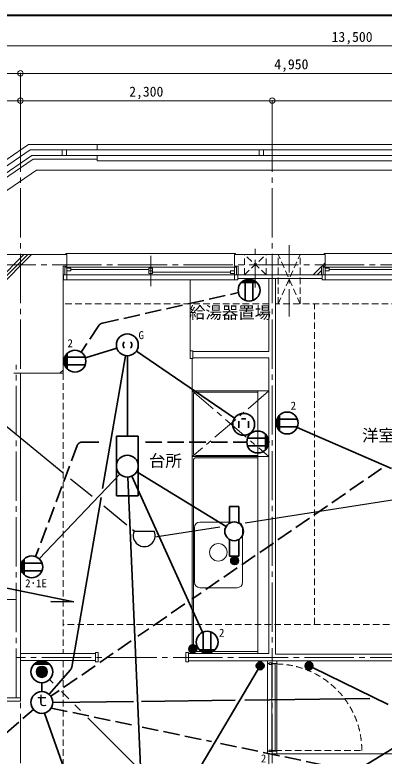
# Model space of a CAD drawing. Units: millimetres at full size, sheet at 1:50; details may follow other scales. Extents: x -9674 to 9699, y -6794 to 6791.
# Drawn here: x -3056 to 317, y 20 to 6791 of the extents above; entities that cross this region are included whole.
import ezdxf
from ezdxf.enums import TextEntityAlignment as Align

# ---------------------------------------------------------------- set-up
doc = ezdxf.new("R2010")
doc.units = ezdxf.units.MM
doc.header["$LTSCALE"] = 50
doc.header["$PDMODE"] = 32
doc.header["$PDSIZE"] = 50
for name, pattern in [('CHAIN1', [8, 5, -1, 1, -1]), ('CHAIN2', [12, 9, -1, 1, -1]), ('DASHED1', [1.8, 1.2, -0.6]), ('DASHED3', [4, 3, -1])]:
    doc.linetypes.add(name, pattern=pattern)
for name, color, linetype, lineweight in [('0-0_図面枠', 7, 'Continuous', 9), ('1-0_芯', 134, 'CHAIN2', 9), ('1-1_躯体', 134, 'Continuous', 9), ('1-2_間仕切', 134, 'Continuous', 9), ('1-3_建具', 134, 'Continuous', 9), ('1-4_仕上げ', 134, 'Continuous', 9), ('1-5_設備', 134, 'Continuous', 9), ('1-6_ﾊﾞﾙｺﾆｰ・階段', 134, 'Continuous', 9), ('1-7_その他', 134, 'DASHED1', 9), ('1-8_ハッチ', 134, 'Continuous', 9), ('1-B_寸法', 134, 'Continuous', 9), ('1-C_梁', 134, 'DASHED1', 9), ('2-0_芯', 2, 'Continuous', 35), ('2-E', 2, 'Continuous', 35), ('3-3', 1, 'Continuous', 25), ('3-E', 3, 'Continuous', 35)]:
    doc.layers.add(name, color=color, linetype=linetype, lineweight=lineweight)
doc.layers.add('1-A_文字', color=134, linetype='Continuous')
doc.styles.add('ＭＳ ゴシック', font='')
doc.styles.get('ＭＳ ゴシック').set_extended_font_data('MS Gothic')

msp = doc.modelspace()

# ---------------------------------------------------------------- linework, layer by layer
at = {"layer": '0-0_図面枠'}
for p, q in [((9698.92, 6791.43), (-9673.92, 6791.43)), ((9697.16, 6789.66), (-9672.16, 6789.66)), ((9695.4, 6787.9), (-9670.4, 6787.9)), ((-9668.64, 6786.14), (9693.64, 6786.14)), ((9691.87, 6784.38), (-9666.87, 6784.38)), ((9690.11, 6782.61), (-9665.11, 6782.61)), ((9688.35, 6780.85), (-9663.35, 6780.85))]:
    msp.add_line(p, q, dxfattribs=at)
at = {"layer": '1-0_芯'}
for p, q in [((-3005.42, -3643.11), (-3005.42, 5756.89)), ((-705.42, -3643.11), (-705.42, 5756.89)), ((-8715.42, 4506.89), (8439.58, 4506.89)), ((-3044.42, 551.89), (-3044.42, 3593.08)), ((-3965.42, 1451.89), (-3044.42, 1451.89)), ((8439.58, 921.89), (-3044.42, 921.89)), ((-8715.42, 551.89), (-3005.42, 551.89))]:
    msp.add_line(p, q, dxfattribs=at)
at = {"layer": '1-1_躯体'}
for p, q in [((-1050.42, 4496.89), (-1050.42, 4601.89)), ((-220.42, 4601.89), (-1050.42, 4601.89)), ((-220.42, 4496.89), (-220.42, 4601.89)), ((-1015.42, 4496.89), (-1050.42, 4496.89)), ((-1015.42, 4496.89), (-1015.42, 4416.89)), ((-255.42, 4496.89), (-220.42, 4496.89)), ((-255.42, 4496.89), (-255.42, 4416.89)), ((-1015.42, 4416.89), (-255.42, 4416.89)), ((-3065.42, 3516.89), (-2615.42, 3516.89))]:
    msp.add_line(p, q, dxfattribs=at)
for points in [[(-2580.42, 4496.89), (-2580.42, 4601.89), (-7115.42, 4601.89)], [(-2615.42, 3516.89), (-2615.42, 4496.89), (-2580.42, 4496.89)]]:
    msp.add_lwpolyline(points, dxfattribs=at)
at = {"layer": '1-2_間仕切'}
for p, q in [((-735.42, 3716.89), (-735.42, 4381.89)), ((-675.42, 951.89), (-675.42, 4381.89)), ((-1430.42, 3716.89), (-735.42, 3716.89)), ((-1430.42, 3656.89), (-735.42, 3656.89)), ((-735.42, 957.89), (-735.42, 3656.89)), ((-3005.42, 3516.89), (-3005.42, 957.89)), ((-2319.42, 957.89), (-3005.42, 957.89)), ((-735.42, 957.89), (-1469.42, 957.89)), ((684.58, 951.89), (-675.42, 951.89)), ((-2319.42, 892.89), (-3005.42, 892.89)), ((-3005.42, 892.89), (-3005.42, 521.89)), ((684.58, 890.89), (-1469.42, 890.89)), ((-3995.42, 521.89), (-3005.42, 521.89)), ((-735.42, -2803.11), (-735.42, 40.89)), ((634.58, 41.89), (-662.92, 41.89))]:
    msp.add_line(p, q, dxfattribs=at)
at = {"layer": '1-3_建具'}
for p, q in [((-2590.42, 4601.89), (-2590.42, 4611.89)), ((-2590.42, 4611.89), (-1040.42, 4611.89)), ((-1040.42, 4601.89), (-1040.42, 4611.89)), ((-230.42, 4601.89), (-230.42, 4611.89)), ((-230.42, 4611.89), (1519.58, 4611.89)), ((-1815.42, 4590.37), (-1815.42, 4313.41)), ((-2600.42, 4486.89), (-2565.42, 4486.89)), ((-2600.42, 4486.89), (-2600.42, 4416.89)), ((-2580.42, 4416.89), (-2580.42, 4486.89)), ((-2545.42, 4475.89), (-2580.42, 4475.89)), ((-1065.42, 4486.89), (-2565.42, 4486.89)), ((-2545.42, 4475.89), (-2545.42, 4451.89)), ((-1832.92, 4427.89), (-1832.92, 4475.89)), ((-1797.92, 4475.89), (-1832.92, 4475.89)), ((-1797.92, 4427.89), (-1797.92, 4475.89)), ((-1030.42, 4486.89), (-1065.42, 4486.89)), ((-1050.42, 4416.89), (-1050.42, 4486.89)), ((-1030.42, 4486.89), (-1030.42, 4416.89)), ((-240.42, 4486.89), (-205.42, 4486.89)), ((-240.42, 4486.89), (-240.42, 4416.89)), ((-220.42, 4416.89), (-220.42, 4486.89)), ((-185.42, 4475.89), (-220.42, 4475.89)), ((1494.58, 4486.89), (-205.42, 4486.89)), ((-185.42, 4475.89), (-185.42, 4451.89)), ((-2610.42, 4416.89), (-2580.42, 4416.89)), ((-2610.42, 4369.89), (-2610.42, 4416.89)), ((-2545.42, 4451.89), (-2580.42, 4451.89)), ((-2580.42, 4369.89), (-2580.42, 4416.89)), ((-2565.42, 4416.89), (-2580.42, 4416.89)), ((-1065.42, 4416.89), (-2565.42, 4416.89)), ((-1832.92, 4463.89), (-2545.42, 4463.89)), ((-1797.92, 4451.89), (-1832.92, 4451.89)), ((-1797.92, 4427.89), (-1832.92, 4427.89)), ((-1085.42, 4439.89), (-1797.92, 4439.89)), ((-1085.42, 4451.89), (-1050.42, 4451.89)), ((-1085.42, 4427.89), (-1085.42, 4451.89)), ((-1085.42, 4427.89), (-1050.42, 4427.89)), ((-1065.42, 4416.89), (-1050.42, 4416.89)), ((-1020.42, 4416.89), (-1050.42, 4416.89)), ((-1050.42, 4369.89), (-1050.42, 4416.89)), ((-1020.42, 4369.89), (-1020.42, 4416.89)), ((-250.42, 4416.89), (-220.42, 4416.89)), ((-250.42, 4369.89), (-250.42, 4416.89)), ((-185.42, 4451.89), (-220.42, 4451.89)), ((-205.42, 4416.89), (-220.42, 4416.89)), ((1494.58, 4416.89), (-205.42, 4416.89)), ((627.08, 4463.89), (-185.42, 4463.89)), ((-2610.42, 4369.89), (-2610.42, 4370.93)), ((-2610.42, 4369.89), (-2580.42, 4369.89)), ((-2580.42, 4369.89), (-1050.42, 4369.89)), ((-1020.42, 4369.89), (-1050.42, 4369.89)), ((-1020.42, 4369.89), (-1020.42, 4370.93)), ((-250.42, 4369.89), (-250.42, 4370.93)), ((-220.42, 4369.89), (1509.58, 4369.89)), ((-1455.42, 3721.89), (-1430.42, 3721.89)), ((-1455.42, 3651.89), (-1455.42, 3721.89)), ((-2319.42, 882.89), (-2319.42, 967.89)), ((-1494.42, 882.89), (-1494.42, 967.89)), ((-2294.42, 882.89), (-2319.42, 882.89)), ((-1469.42, 882.89), (-1494.42, 882.89)), ((-747.92, 890.89), (-747.92, 866.89)), ((-662.92, 890.89), (-662.92, 866.89)), ((-732.92, 866.89), (-747.92, 866.89)), ((-747.92, 65.89), (-747.92, 866.89)), ((-732.92, 856.89), (-732.92, 871.89)), ((-732.92, 871.89), (-712.92, 871.89)), ((-712.92, 856.89), (-732.92, 856.89)), ((-712.92, 871.89), (-712.92, 856.89)), ((-712.92, 866.89), (-662.92, 866.89)), ((-707.92, 861.89), (-677.92, 861.89)), ((-707.92, 70.89), (-707.92, 861.89)), ((-677.92, 861.89), (-677.92, 70.89)), ((-662.92, 866.89), (-662.92, 65.89)), ((-712.92, 75.89), (-732.92, 75.89)), ((-732.92, 60.89), (-732.92, 75.89)), ((-712.92, 60.89), (-712.92, 75.89)), ((-677.92, 70.89), (-707.92, 70.89)), ((-747.92, 65.89), (-747.92, 40.89)), ((-732.92, 65.89), (-747.92, 65.89)), ((-712.92, 60.89), (-732.92, 60.89)), ((-712.92, 65.89), (-662.92, 65.89))]:
    msp.add_line(p, q, dxfattribs=at)
at = {"layer": '1-3_建具', "linetype": 'DASHED1'}
msp.add_line((-677.92, 70.89), (113.08, 70.89), dxfattribs=at)
at = {"layer": '1-3_建具'}
for points in [[(-250.42, 4369.89), (-220.42, 4369.89), (-220.42, 4416.89)], [(-1455.42, 3651.89), (-1430.42, 3651.89), (-1430.42, 3721.89)], [(-2294.42, 882.89), (-2294.42, 967.89), (-2319.42, 967.89)], [(-1469.42, 882.89), (-1469.42, 967.89), (-1494.42, 967.89)], [(-662.92, 65.89), (-662.92, 40.89), (-747.92, 40.89)]]:
    msp.add_lwpolyline(points, dxfattribs=at)
at = {"layer": '1-3_建具', "linetype": 'DASHED1'}
msp.add_arc((-677.92, 70.89), 791, 0, 90, dxfattribs=at)
at = {"layer": '1-4_仕上げ'}
msp.add_line((-1455.42, 3721.89), (-1455.42, 4369.89), dxfattribs=at)
at = {"layer": '1-5_設備'}
for p, q in [((-1435.42, 3651.89), (-1435.42, 965.89)), ((-1435.42, 3355.89), (-735.42, 3355.89)), ((-1425.42, 3320.89), (-1425.42, 2790.89)), ((-1400.42, 3345.89), (-835.42, 3345.89)), ((-835.42, 3355.89), (-835.42, 957.89)), ((-1435.42, 2755.89), (-735.42, 2755.89)), ((-1425.42, 2720.89), (-1425.42, 1000.89)), ((-1400.42, 2765.89), (-835.42, 2765.89)), ((-1400.42, 2745.89), (-835.42, 2745.89)), ((-1415.42, 1608.3), (-1415.42, 2108.3)), ((-1025.42, 2158.3), (-1365.42, 2158.3)), ((-975.42, 2108.3), (-975.42, 1608.3)), ((-1435.42, 1653.39), (-1435.42, 957.89)), ((-1025.42, 1558.3), (-1365.42, 1558.3)), ((-1400.42, 975.89), (-835.42, 975.89))]:
    msp.add_line(p, q, dxfattribs=at)
at = {"layer": '1-5_設備', "linetype": 'CHAIN1'}
for p, q in [((-1435.42, 3355.89), (-735.42, 2755.89)), ((-735.42, 3355.89), (-1435.42, 2755.89))]:
    msp.add_line(p, q, dxfattribs=at)
at = {"layer": '1-5_設備'}
msp.add_circle((-1197.05, 1881.67), 80, dxfattribs=at)
for centre, radius, start, end in [((-1400.42, 3320.89), 25, 90, 180), ((-1400.42, 2790.89), 25, 180, 270), ((-1400.42, 2720.89), 25, 90, 180), ((-1365.42, 2108.3), 50, 90, 180), ((-1025.42, 2108.3), 50, 0, 90), ((-1365.42, 1608.3), 50, 180, 270), ((-1025.42, 1608.3), 50, 270, 0), ((-1400.42, 1000.89), 25, 180, 270)]:
    msp.add_arc(centre, radius, start, end, dxfattribs=at)
at = {"layer": '1-6_ﾊﾞﾙｺﾆｰ・階段'}
for p, q in [((-3255.42, 5325.43), (-2915.03, 5556.89)), ((-2915.03, 5556.89), (1353.22, 5556.89)), ((-2625.42, 5556.89), (-2625.42, 5506.89)), ((-2585.42, 5556.89), (-2585.42, 5506.89)), ((-2305.42, 5556.89), (-2305.42, 5606.89)), ((-825.42, 5556.89), (-825.42, 5506.89)), ((-785.42, 5556.89), (-785.42, 5506.89)), ((-3205.42, 5298.96), (-2899.64, 5506.89)), ((-2899.64, 5506.89), (1337.87, 5506.89)), ((-2305.42, 5456.89), (-2305.42, 5506.89)), ((-2305.42, 5456.89), (694.58, 5456.89))]:
    msp.add_line(p, q, dxfattribs=at)
for points in [[(-3305.42, 5351.89), (-2930.42, 5606.89), (1368.58, 5606.89)], [(-3170.42, 5280.44), (-2888.87, 5471.89), (-2305.42, 5471.89)], [(-3170.42, 5159.51), (-2858.09, 5371.89), (1296.41, 5371.89), (1672.41, 5116.89), (2044.58, 5116.89)]]:
    msp.add_lwpolyline(points, dxfattribs=at)
at = {"layer": '1-7_その他', "linetype": 'CHAIN1'}
msp.add_line((-550.42, 4036.89), (-550.42, 4701.89), dxfattribs=at)
at = {"layer": '1-7_その他'}
for p, q in [((-959.84, 4416.89), (-959.84, 4601.89)), ((-959.84, 4416.89), (-759.84, 4601.89)), ((-759.84, 4416.89), (-959.84, 4601.89)), ((-759.84, 4416.89), (-759.84, 4601.89)), ((-651, 4151.89), (-450.63, 4601.89)), ((-651, 4151.89), (-651, 4601.89)), ((-451, 4151.89), (-649.84, 4601.89)), ((-451, 4151.89), (-451, 4601.89))]:
    msp.add_line(p, q, dxfattribs=at)
at = {"layer": '1-7_その他', "linetype": 'CHAIN1'}
msp.add_lwpolyline([(-860.42, 4301.89), (-860.42, 4303.08), (-860.42, 4701.89)], dxfattribs=at)
at = {"layer": '1-8_ハッチ'}
for p, q in [((-3415.42, 4160.04), (-2973.57, 4601.89)), ((-3388.21, 4151.89), (-2938.21, 4601.89)), ((-3352.86, 4151.89), (-2902.86, 4601.89)), ((-330.14, 4416.89), (-255.42, 4491.61)), ((-250.14, 4496.89), (-220.42, 4526.61)), ((-294.78, 4416.89), (-255.42, 4456.26)), ((-259.43, 4416.89), (-255.42, 4420.9)), ((-2610.42, 4381.89), (-2615.42, 4381.89)), ((-1020.42, 4381.89), (-250.42, 4381.89)), ((-2644.35, 3516.89), (-2615.42, 3545.83))]:
    msp.add_line(p, q, dxfattribs=at)
at = {"layer": '1-B_寸法'}
for p, q in [((-6725.42, 6256.89), (-3005.42, 6256.89)), ((-3005.42, 6256.89), (1944.58, 6256.89)), ((-3005.42, 6256.89), (-3005.42, 5756.89)), ((-3005.42, 6006.89), (-3965.42, 6006.89)), ((-3005.42, 6006.89), (-705.42, 6006.89)), ((-705.42, 6006.89), (1944.58, 6006.89)), ((-705.42, 6006.89), (-705.42, 5756.89))]:
    msp.add_line(p, q, dxfattribs=at)
msp.add_lwpolyline([(-8215.42, 6506.89), (-6725.42, 6506.89), (6774.58, 6506.89)], dxfattribs=at)
for p in [(-3005.42, 6256.89), (-3005.42, 6006.89), (-705.42, 6006.89)]:
    msp.add_point(p, dxfattribs=at)
at = {"layer": '1-C_梁'}
for p, q in [((-735.42, 4151.89), (-2615.42, 4151.89)), ((1884.58, 4151.89), (-675.42, 4151.89)), ((-320.42, 1221.89), (-320.42, 4151.89)), ((-2615.42, 3516.89), (-2615.42, 957.89)), ((1534.58, 1221.89), (-2615.42, 1221.89)), ((-2615.42, 892.89), (-2615.42, -1958.11))]:
    msp.add_line(p, q, dxfattribs=at)
at = {"layer": '2-0_芯'}
for p, q in [((-988.25, 4345.74), (-845.43, 4345.74)), ((-985.18, 4348.74), (-848.5, 4348.74)), ((-978.15, 4354.74), (-855.53, 4354.74)), ((-969.52, 4360.74), (-864.16, 4360.74)), ((-958.3, 4366.74), (-875.38, 4366.74)), ((-951.84, 4369.42), (-951.84, 4182.03)), ((-941.16, 4372.74), (-892.52, 4372.74)), ((-881.84, 4369.42), (-881.84, 4182.03)), ((-2411.89, 3657.67), (-2123.87, 3746.79)), ((-2413.74, 3663.1), (-2601.13, 3663.1)), ((-2598.45, 3586.64), (-2598.45, 3669.57)), ((-2592.45, 3575.42), (-2592.45, 3680.78)), ((-2586.45, 3566.79), (-2586.45, 3689.41)), ((-2580.45, 3559.76), (-2580.45, 3696.44)), ((-2577.45, 3556.69), (-2577.45, 3699.52)), ((-2254.68, 2464.25), (-2045.34, 3677.81)), ((-2028.34, 2942.34), (-2028.34, 3676.36)), ((-1048.85, 3106.77), (-1945.79, 3719.92)), ((-2604.45, 3603.78), (-2604.45, 3652.42)), ((-2413.74, 3593.1), (-2601.13, 3593.1)), ((-654.09, 3010.18), (-654.09, 3115.53)), ((-648.09, 3001.55), (-648.09, 3124.17)), ((-642.09, 2994.51), (-642.09, 3131.2)), ((-639.09, 2991.44), (-639.09, 3134.27)), ((-666.09, 3038.54), (-666.09, 3087.18)), ((-475.37, 3097.86), (-662.77, 3097.86)), ((-660.09, 3021.39), (-660.09, 3104.32)), ((-475.37, 3027.86), (-662.77, 3027.86)), ((-477.37, 3022.92), (384.62, 2647.54)), ((-2128.34, 2942.34), (-2128.34, 2396.36)), ((-1928.35, 2942.34), (-2128.34, 2942.34)), ((-1928.35, 2942.34), (-1928.35, 2396.36)), ((-931.34, 2924), (-743.95, 2924)), ((-767.63, 2817.58), (-767.63, 2960.41)), ((-764.63, 2820.65), (-764.63, 2957.34)), ((-758.63, 2827.69), (-758.63, 2950.31)), ((-752.63, 2836.32), (-752.63, 2941.67)), ((-746.63, 2847.53), (-746.63, 2930.46)), ((-740.63, 2864.67), (-740.63, 2913.32)), ((-931.34, 2854), (-743.95, 2854)), ((-2833.08, 1821.32), (-2097.18, 2596.81)), ((-1987.09, 2578.26), (-1341.43, 1152.46)), ((-1943.03, 2617.18), (-1126.42, 2117.85)), ((-2023.98, 2569.45), (-1875.07, -835.53)), ((-2535.98, 833.55), (-2268.89, 2381.87)), ((-1928.35, 2396.36), (-2128.34, 2396.36)), ((-1067.97, 1836.55), (-1067.97, 1775.63)), ((-1058.37, 1840.8), (-1058.37, 1771.39)), ((-1048.77, 1842.1), (-1048.77, 1770.08)), ((-1039.16, 1840.8), (-1039.16, 1771.39)), ((-1029.56, 1836.55), (-1029.56, 1775.63)), ((-2998.95, 1724.45), (-2998.95, 1773.09)), ((-2808.24, 1783.77), (-2995.63, 1783.77)), ((-2992.95, 1707.31), (-2992.95, 1790.24)), ((-2986.95, 1696.09), (-2986.95, 1801.45)), ((-2980.95, 1687.46), (-2980.95, 1810.08)), ((-2974.95, 1680.43), (-2974.95, 1817.11)), ((-2971.95, 1677.36), (-2971.95, 1820.19)), ((-1077.57, 1827.7), (-1077.57, 1784.49)), ((-1019.96, 1827.7), (-1019.96, 1784.49)), ((-2808.24, 1713.77), (-2995.63, 1713.77)), ((-3584.18, 1643.95), (-2516.99, 1429.26)), ((-2727.03, 1433.5), (-2516.99, 1429.26)), ((-1335.17, 1155.04), (-1335.17, 967.65)), ((-1265.17, 1155.04), (-1265.17, 967.65)), ((-1459.92, 977.57), (-1459.92, 1020.78)), ((-1450.32, 968.71), (-1450.32, 1029.63)), ((-1440.72, 964.47), (-1440.72, 1033.88)), ((-1431.12, 963.16), (-1431.12, 1035.18)), ((-1421.51, 964.47), (-1421.51, 1033.88)), ((-1411.91, 968.71), (-1411.91, 1029.63)), ((-1402.31, 977.57), (-1402.31, 1020.78)), ((-1371.58, 991.33), (-1228.76, 991.33)), ((-1368.51, 988.33), (-1231.83, 988.33)), ((-1361.48, 982.33), (-1238.86, 982.33)), ((-1352.85, 976.33), (-1247.49, 976.33)), ((-1341.63, 970.33), (-1258.71, 970.33)), ((-1324.49, 964.33), (-1275.85, 964.33)), ((-815.44, 880.84), (-815.44, 808.83)), ((-369.65, 880.84), (-369.65, 808.83)), ((-833.8, 813.86), (-1819.71, -849.41)), ((-844.25, 866.44), (-844.25, 823.23)), ((-834.65, 875.3), (-834.65, 814.38)), ((-825.04, 879.54), (-825.04, 810.13)), ((-805.84, 879.54), (-805.84, 810.13)), ((-796.24, 875.3), (-796.24, 814.38)), ((-786.64, 866.44), (-786.64, 823.23)), ((-398.45, 866.44), (-398.45, 823.23)), ((-388.85, 875.3), (-388.85, 814.38)), ((-379.25, 879.54), (-379.25, 810.13)), ((-360.05, 879.54), (-360.05, 810.13)), ((-350.44, 875.3), (-350.44, 814.38)), ((-340.84, 866.44), (-340.84, 823.23)), ((-337.32, 828.98), (353.19, 490.13)), ((-2547.67, 809.07), (-2743.6, 585.75)), ((1049.28, 493.28), (75.54, -104.05))]:
    msp.add_line(p, q, dxfattribs=at)
for centre, radius in [((-916.84, 4275.73), 100.02), ((-2028.34, 3776.35), 100), ((-2507.43, 3628.1), 100.02), ((-966.3, 3050.34), 100), ((-569.07, 3062.86), 100.02), ((-837.64, 2889), 100.02), ((-2028.34, 2669.35), 100), ((-2901.93, 1748.77), 100.02), ((-1048.77, 1806.09), 36.01), ((-1300.17, 1061.34), 100.02), ((-1431.12, 999.17), 36.01), ((-815.44, 844.84), 36.01), ((-369.65, 844.84), 36.01)]:
    msp.add_circle(centre, radius, dxfattribs=at)
for centre, radius, start, end in [((-2028.26, 3776.35), 40.08, 134.60825, 225.39172), ((-2028.42, 3776.35), 40.08, 314.60825, 45.39172), ((-2585.26, 842.05), 50, 318.73761, 350.21269)]:
    msp.add_arc(centre, radius, start, end, dxfattribs=at)
at = {"layer": '2-E', "linetype": 'DASHED3'}
for p, q in [((-2257.11, 3975.28), (-1014.44, 4253.85)), ((-2287.64, 3954.42), (-2451.56, 3711.06)), ((-2486.99, 2856.53), (-2866.85, 1842.44)), ((-2440.16, 2889), (-2246.26, 2889)), ((-1863.24, 2889), (-937.66, 2889))]:
    msp.add_line(p, q, dxfattribs=at)
at = {"layer": '2-E'}
for p, q in [((-1009.37, 3020.34), (-1009.37, 3080.34)), ((-946.3, 3099.68), (-986.3, 3099.68)), ((-923.22, 3020.34), (-923.22, 3080.34)), ((-1096.22, 2301.28), (-1010.7, 2301.28)), ((-1096.22, 2147.3), (-1096.22, 2301.28)), ((-1010.7, 2301.28), (-1010.7, 2147.3)), ((-1096.22, 1845.19), (-1096.22, 1999.18)), ((-1010.7, 1999.18), (-1010.7, 1845.19)), ((-1010.7, 1845.19), (-1096.22, 1845.19))]:
    msp.add_line(p, q, dxfattribs=at)
msp.add_circle((-1053.46, 2073.24), 85.52, dxfattribs=at)
at = {"layer": '2-E', "linetype": 'DASHED3'}
for centre, start, end in [((-2246.17, 3926.49), 102.63511, 146.03765), ((-2440.16, 2839), 90, 159.46501)]:
    msp.add_arc(centre, 50, start, end, dxfattribs=at)
at = {"layer": '3-3'}
for p, q in [((-3214.74, 3099.1), (-2617.92, 2611.49)), ((-2547.5, 2553.96), (-2351.28, 2393.65)), ((467.91, 2371.16), (-952.1, 2148.57)), ((-2244.81, 2306.66), (-2032.01, 2132.8)), ((-1182.47, 2112.46), (-1775.39, 2019.52)), ((-1980.65, 2090.84), (-1960.06, 2074.02)), ((-1966.05, 2074.02), (-1782.68, 2074.02))]:
    msp.add_line(p, q, dxfattribs=at)
msp.add_arc((-1874.36, 2034.02), 100.03, 156.4305, 23.56947, dxfattribs=at)
at = {"layer": '3-E', "linetype": 'DASHED3'}
for p, q in [((293.31, 2647.18), (-1440.28, 1453.45)), ((-1503.76, 1409.73), (-1931.65, 1115.09)), ((-1992.76, 1073.02), (-2727.19, 567.3)), ((-3133.56, 231.91), (-2885.37, 445.37)), ((-2723.78, 459.17), (-1950.47, 297.37)), ((-1894.14, 285.58), (-1261.12, 153.13)), ((-1178.56, 135.86), (-115.29, -86.62))]:
    msp.add_line(p, q, dxfattribs=at)
at = {"layer": '3-E'}
for p, q in [((-2843.67, 883.73), (-2775.44, 883.73)), ((-2880.97, 859.73), (-2738.14, 859.73)), ((-2874.55, 865.73), (-2744.56, 865.73)), ((-2866.79, 871.73), (-2752.32, 871.73)), ((-2857.05, 877.73), (-2762.06, 877.73)), ((-2849.55, 759.73), (-2849.55, 819.73)), ((-2844.55, 754.02), (-2844.55, 825.44)), ((-2839.55, 749.73), (-2839.55, 829.73)), ((-2834.55, 746.43), (-2834.55, 833.03)), ((-2829.55, 743.9), (-2829.55, 835.55)), ((-2824.55, 742.03), (-2824.55, 837.43)), ((-2819.55, 740.74), (-2819.55, 838.72)), ((-2814.55, 739.98), (-2814.55, 839.48)), ((-2809.55, 739.73), (-2809.55, 839.73)), ((-2804.55, 739.98), (-2804.55, 839.48)), ((-2799.55, 740.74), (-2799.55, 838.72)), ((-2794.55, 742.03), (-2794.55, 837.43)), ((-2789.55, 743.9), (-2789.55, 835.55)), ((-2784.55, 746.43), (-2784.55, 833.03)), ((-2779.55, 749.73), (-2779.55, 829.73)), ((-2774.55, 754.02), (-2774.55, 825.44)), ((-2769.55, 759.73), (-2769.55, 819.73)), ((-2854.55, 767.93), (-2854.55, 811.52)), ((-2764.55, 767.93), (-2764.55, 811.52)), ((-2809.55, 610.58), (-2809.55, 689.73)), ((-2738.84, 719.02), (-2707.11, 687.29)), ((-2629.35, 609.53), (-2562.97, 543.15)), ((186.16, 546.44), (-955.59, 531.79)), ((-1972.8, 518.73), (-2709.56, 509.28)), ((-2507.97, 488.15), (-2456.77, 436.94)), ((-1044.79, 530.64), (-1898.08, 519.69)), ((-2302.75, -943.31), (-2786.75, 413.22)), ((-2388.49, 368.67), (-1944.7, -75.13))]:
    msp.add_line(p, q, dxfattribs=at)
for centre, radius in [((-2809.55, 789.73), 100), ((-2809.55, 789.73), 50), ((-2809.55, 510.58), 100)]:
    msp.add_circle(centre, radius, dxfattribs=at)

# ---------------------------------------------------------------- texts
at = {"layer": '1-A_文字', "style": 'ＭＳ ゴシック'}
for s, p in [('給湯器置場', (-1465.52, 3983.87)), ('洋室2', (115.53, 2861.25)), ('台所', (-1831.53, 2629.46))]:
    msp.add_text(s, height=110, dxfattribs=at).set_placement(p, align=Align.BOTTOM_LEFT)
at = {"layer": '1-B_寸法', "style": 'ＭＳ ゴシック'}
for s, p in [('13,500', (-162.92, 6516.89)), ('4,950', (-686.67, 6266.89)), ('2,300', (-2011.67, 6016.89))]:
    msp.add_text(s, height=91.64, dxfattribs=at).set_placement(p, align=Align.BOTTOM_LEFT)
at = {"layer": '2-0_芯', "color": 7, "style": 'ＭＳ ゴシック'}
for s, p in [('2', (-2575.9, 3733.5)), ('2', (-537.54, 3162.83)), ('2･1E', (-2962.75, 1540.24)), ('2', (-1191.95, 1088.52)), ('2', (-809.26, -59.61))]:
    msp.add_text(s, height=73.31, dxfattribs=at).set_placement(p, align=Align.BOTTOM_LEFT)
at = {"layer": '2-E', "color": 7, "style": 'ＭＳ ゴシック'}
for s, height, p in [('G', 73.31, (-1926.62, 3807.11)), ('ｔ', 110, (-2884.55, 444.65))]:
    msp.add_text(s, height=height, dxfattribs=at).set_placement(p, align=Align.BOTTOM_LEFT)

doc.saveas('drawing.dxf')
